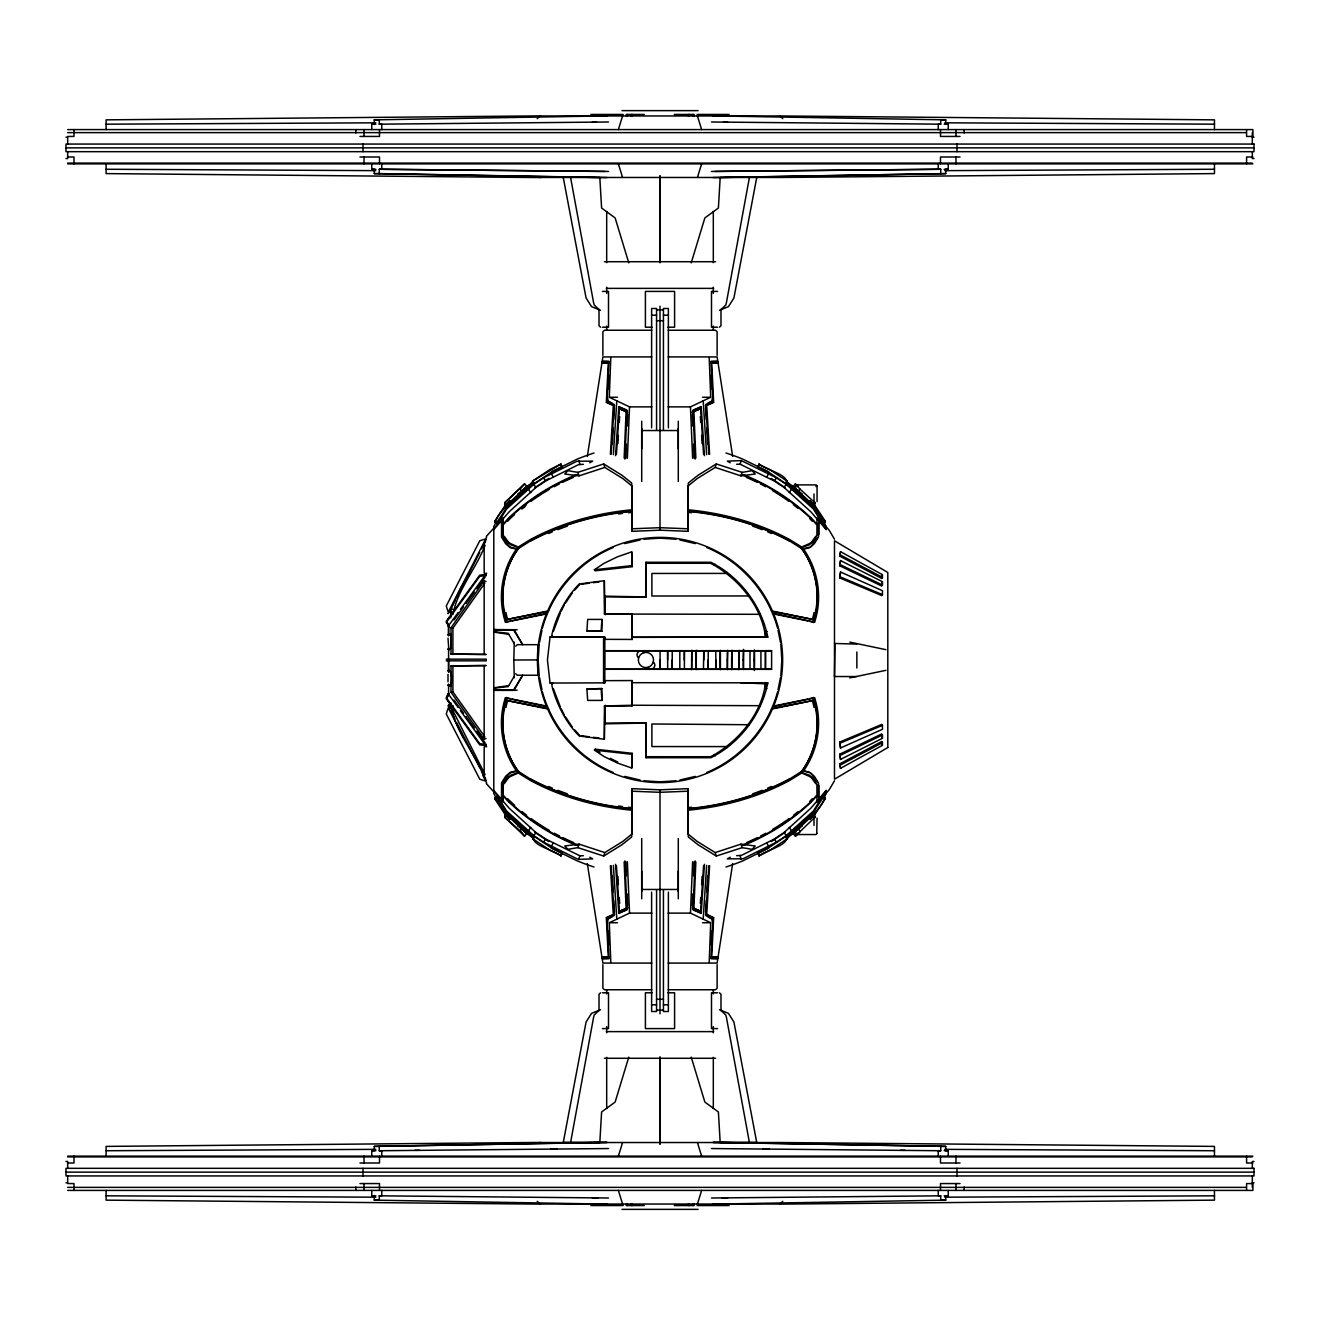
<?xml version="1.0" encoding="UTF-8"?>
<svg xmlns="http://www.w3.org/2000/svg" width="1320" height="1320" viewBox="0 0 1320 1320"><rect width="100%" height="100%" fill="white"/><g stroke="black" fill="none" stroke-linecap="round" stroke-linejoin="round"><path stroke-width="1.5" d="M448.569 671.434L448.585 660M448.008 638.203L448.833 649.836L450.747 648.533L450.747 633.93L448.503 635.184L448.585 625.696M451.028 665.874L486.024 665.544L451.028 665.874L450.994 679.074L451.028 692.274L484.159 739.134L486.024 738.457M486.024 581.542L484.159 580.866L451.028 627.726L450.994 640.926L451.028 654.126L486.024 654.456L451.028 654.126M461.901 585.882L451.028 608.47L451.028 614.361M484.159 665.626L484.159 739.134M484.159 580.866L484.159 654.373M767.728 650.743L604.379 650.727L604.379 669.273L771.606 669.306L771.606 650.694L768.223 650.678M605.269 723.096L646.156 723.079L604.808 723.822L605.269 705.243M605.269 614.757L604.808 596.178L646.156 596.92L605.269 596.904M632.164 753.308L631.736 768.025L617.314 762.993L604.065 756.558L594.445 750.123L595.155 749.199L632.164 753.308L631.736 768.025M632.164 788.7L631.669 837.012L622 844.701L603.702 856.053L577.83 847.638L567.781 849.337L564.779 845.971L579.051 844.14L604.808 852.572L622.743 841.467L632.164 833.861L632.164 788.7L660 789.805L687.836 788.7L688.331 837.012L697.999 844.701L716.298 856.053L742.17 847.638L752.218 849.337L755.221 845.971L740.949 844.14L715.192 852.572L697.257 841.467L687.836 833.861L687.836 788.7M631.884 614.014L632.164 639.441L631.884 614.014L604.428 614.031L604.329 580.717L579.232 583.985C565.092 598.488 555.538 617.314 551.364 637.065L604.808 637.147L604.808 682.852L550.06 683.051L547.437 660L550.06 636.949L604.808 637.147M553.377 682.852L551.397 682.918L552.651 688.957C557.848 706.365 566.346 723.03 579.249 735.999L604.345 739.266L604.444 705.969L631.884 705.969L632.313 687.291M646.008 596.178L646.008 562.27L710.952 562.27C739.843 576.939 761.475 605.352 767.794 637.147L632.313 637.312L632.313 632.709M767.563 684.024L765.452 682.72L767.794 682.852C761.475 714.648 739.86 743.061 710.952 757.73L646.008 757.73L646.156 723.079M646.156 596.92L646.008 562.27M660.066 660L660.066 669.356L660.066 650.644M667.656 669.356L667.656 650.644L667.606 660M672.16 660L672.226 669.356L672.226 650.644M679.816 669.356L679.816 650.644M684.387 669.356L684.387 650.644L684.321 660M687.836 531.3L688.331 482.988L697.999 475.299L716.298 463.947L742.17 472.362L752.218 470.662L755.221 474.029L740.949 475.86L715.192 467.428L697.257 478.533L687.836 486.139L687.836 531.3L660 530.194L632.164 531.3L631.669 482.988L622 475.299L603.702 463.947L577.83 472.362L567.781 470.662L564.779 474.029L579.051 475.86L604.808 467.428L622.743 478.533L632.164 486.139L632.164 531.3M715.77 660L715.952 669.339L715.77 650.727M765.452 636.158L765.369 631.802L766.623 631.29L765.369 631.802L766.507 637.279L765.452 636.158C761.31 606.424 739.893 580.519 714.466 565.356L715.209 564.366L714.582 565.422L710.506 563.277L646.156 563.293M631.686 551.859L632.164 566.692L595.155 570.801L594.363 569.778L603.999 563.343L617.265 556.908L631.686 551.859L632.164 566.692M484.159 542.454L484.159 572.913L486.024 573.688M708.064 660L708.147 669.339L708.262 650.661M703.774 660.066L703.774 650.661L703.461 669.273M517.159 629.755L494.422 629.541L494.307 632.148L508.81 634.342M714.466 754.66L715.192 755.634L714.466 754.66C739.876 739.481 761.327 713.576 765.452 683.842L740.702 682.704M514.272 643.698L508.2 633.286L494.307 631.768M513.958 629.541L522.687 644.704L513.579 629.904L494.373 629.904M514.288 642.196L513.793 660.016L538.181 659.901L539.203 644.094M608.272 362.967L609.659 363.115L601.937 362.967L608.272 362.967L606.342 402.27L614.542 405.9L606.342 402.27M651.882 406.873L629.541 406.873L609.312 397.27L610.83 356.911L602.877 356.911L587.334 456.406M668.118 913.126L690.459 913.126L710.688 922.73L709.17 963.089L717.123 963.089L732.666 863.593M609.18 375.391L608.536 389.367M710.82 944.608L711.463 930.633M604.444 682.935L604.808 680.559M624.145 457.974L626.092 411.889L619.427 408.721L616.423 454.245M624.904 459.096L626.951 410.635L618.766 406.741L615.582 455.647M625.795 458.205L626.373 444.18M627.132 426.162L627.643 414.15M627.363 458.221L629.541 406.873M690.459 913.126L692.637 861.778M692.356 905.85L692.868 893.838M693.627 875.82L694.204 861.795M695.095 860.904L693.049 909.364L701.233 913.258L704.418 864.352M703.577 865.755L700.573 911.278L693.908 908.111L695.855 862.026M610.401 454.294L613.272 405.702M611.177 454.278L614.196 404.432L607.101 400.983L608.933 361.399L602.184 361.383L608.702 361.548M612.265 444.246L613.189 427.878M613.652 419.71L614.41 407.814M613.371 454.641L616.803 400.834M617.925 443.536L618.387 435.319M701.613 884.68L702.075 876.464M706.629 865.359L703.197 919.166M706.348 900.289L705.589 912.186M706.81 892.122L707.735 875.754M708.823 865.722L705.804 915.568L712.899 919.017L711.067 958.601L717.816 958.617L711.298 958.452M709.599 865.705L706.728 914.298L713.658 917.73L711.727 957.033L710.341 956.884L718.063 957.033L714.136 956.884M599.841 1142.08L601.606 1111.968L615.136 1102.068L628.765 1057.139M720.159 177.919L718.393 208.032L704.863 217.932L691.235 262.861M586.921 630.812L587.664 619.41L601.904 619.41L601.904 631.257L586.921 630.812L601.904 631.257M607.678 402.484L607.926 398.739M601.161 630.812L601.904 619.41M712.074 921.261L712.321 917.516L705.457 914.1L706.728 914.298M780.796 675.906L781.852 660L780.796 644.094M451.028 705.639C455.02 731.428 475.068 753.176 484.159 777.546L484.159 747.087L486.024 746.311M619.261 422.466L619.69 416.658M700.309 903.342L700.738 897.534M509.883 818.763L505.263 814.72L494.983 799.178L495.049 797.61L496.353 796.768L506.517 812.163L532.505 835.213L551.413 847.852L561.924 853.034L560.951 855.954C556.429 851.136 528.479 844.486 534.286 836.401L532.851 839.091M810.117 501.237L814.737 505.279L825.016 520.822L824.951 522.39L823.647 523.231L813.483 507.837L787.495 484.786L768.587 472.147L758.076 466.966L759.049 464.046C763.57 468.864 791.521 475.513 785.713 483.598L787.149 480.909M603.273 363.165L603.52 361.597M716.48 958.403L716.727 956.835M570.603 1142.427L593.587 1017.341A10.939 10.939 0 0 1 594.346 1014.849L599.462 1010.014M749.397 177.573L726.412 302.659A10.939 10.939 0 0 1 725.654 305.151L720.538 309.986M756.723 177.573L733.92 297.974L728.458 306.62L719.515 310.315M517.852 825.462L526.828 833.613L524.617 836.137L505.23 817.856L505.296 813.516L526.828 833.613L533.511 838.101M539.55 642.328L541.959 630.168M505.23 817.856L505.296 813.516M552.437 635.976L552.206 637.147L550.06 636.949M778.041 689.832L780.45 677.671M786.489 481.899L793.171 486.387L814.704 506.484L814.77 502.144M765.452 683.842L765.452 688.314L766.656 688.578L765.369 688.198L766.507 682.72M506.501 697.57L505.379 697.884C497.343 722.287 501.715 750.42 516.714 771.26L517.688 770.467C502.854 749.743 498.481 721.792 506.501 697.57L510.279 698.676M547.288 708.394L506.534 700.441C498.877 724.185 503.728 751.162 518.265 771.342L531.102 779.476A211.712 149.622 0 0 0 632.362 809.111M772.712 611.606L813.466 619.558C821.122 595.815 816.271 568.837 801.735 548.658L788.881 540.54A211.712 149.638 0 0 0 687.637 510.889M813.483 622.429L814.621 622.116C822.657 597.712 818.284 569.58 803.286 548.74L802.296 549.549C817.13 570.256 821.502 598.207 813.483 622.429L809.704 621.324M505.956 707.388L507.656 700.128M812.328 619.888L814.028 612.612M495.049 522.39C501.435 504.603 524.997 494.323 532.851 480.909L549.962 469.474L560.951 464.046L561.924 466.966L551.413 472.147L532.505 484.786L506.517 507.837L496.353 523.231L495.049 522.39L494.983 520.822L505.263 505.279L509.883 501.237M787.149 839.091C795.003 825.677 818.565 815.397 824.951 797.61L823.647 796.768L813.483 812.163L787.495 835.213L768.587 847.852L758.076 853.034L759.049 855.954C763.57 851.136 791.521 844.486 785.713 836.401L786.588 837.705M618.37 129.591L622.578 115.962M697.422 177.474L701.63 163.862M618.37 1156.139L622.578 1142.526M697.422 1204.038L701.63 1190.409M715.192 467.428L716.298 463.947M603.702 856.053L604.808 852.572M542.306 628.468C551.991 592.399 578.869 561.742 613.371 547.437M553.344 631.422L560.406 612.843M653.284 661.963L652.954 662.904A7.607 7.607 0 0 1 643.5 667.194A7.607 7.607 0 0 1 638.599 658.036L638.913 657.096A7.607 7.607 0 0 1 648.384 652.806A7.607 7.607 0 0 1 653.284 661.963L653.351 662.161A3.795 3.795 0 0 1 653.73 667.87A3.795 3.795 0 0 1 648.021 667.491L647.922 667.342M777.694 691.531C768.009 727.601 741.13 758.257 706.629 772.563M579.909 855.822L545.622 839.009L535.92 832.524L509.223 808.269L493.861 790.433L506.534 810.926L533.808 835.676L543.51 842.16L576.939 858.759L578.688 859.403L579.909 855.822L583.407 855.707M736.593 464.293L740.091 464.178L741.312 460.597L776.49 477.84L786.192 484.324L813.466 509.074L826.138 529.567L826.204 526.515L823.713 521.681L825.016 520.822M577.83 847.638L579.051 844.14M740.949 475.86L742.17 472.362M448.503 705.424L448.866 708.345M810.117 818.763L814.737 814.72L825.016 799.178L823.713 798.319L826.204 793.485L826.138 790.433L813.466 810.926L786.192 835.676L776.49 842.16L743.061 858.759L727.337 858.858L730.224 857.224M452.909 614.493C457.462 589.792 476.058 568.706 485.1 545.292M496.353 796.768L496.303 798.138M823.647 523.231L823.696 521.862M561.198 611.209L564.366 604.791M560.951 855.954L561.924 853.034M758.076 466.966L759.049 464.046M448.585 611.49L486.667 537.19M450.186 610.038L454.806 601.029M456.654 597.432L479.77 552.437M481.635 548.839L485.331 541.645M532.851 480.909L560.951 464.046M759.049 855.954L769.989 850.245L787.034 838.843M448.008 613.652L448.866 612.084M517.588 494.488L526.828 486.387L505.296 506.484L505.23 502.144L524.617 483.862L526.828 486.387L533.511 481.899M505.296 506.484L505.23 502.144M814.126 814.572L814.704 813.516L814.77 817.856M494.373 690.013L513.579 690.013L522.687 675.196L513.958 690.376L494.422 690.376L494.307 687.753L508.81 685.575M448.008 613.173L450.747 611.358L450.747 617.793M448.008 619.608L448.866 618.09M740.091 464.178L766.623 477.246L768.52 474.012M551.48 845.988L553.377 842.754M817.327 537.867L810.892 546.612M506.484 622.413C498.465 598.191 502.837 570.24 517.688 549.533L516.714 548.74C501.715 569.58 497.343 597.712 505.379 622.116L510.262 621.308M818.449 797.181L818.449 782.991L814.39 776.341L810.777 773.124L802.296 770.451C817.13 749.727 821.502 721.792 813.483 697.57L809.704 698.676M803.286 771.26C818.284 750.42 822.657 722.287 814.621 697.884L813.483 697.57M856.466 676.549L834.487 676.516L834.982 644.061M504.223 783.667L510.279 775.351L519.238 772.117M815.776 536.332L809.704 544.665L800.745 547.882M452.909 654.505L452.909 628.106L484.853 583.159M840.543 551.694L839.817 556.149L881.694 578.424L882.436 577.335L882.436 574.695L840.543 551.694L839.817 556.149M565.372 603.289L572.402 592.779M533.412 837.705L531.63 836.517L532.505 835.213M533.808 835.676L535.92 832.524M766.623 477.246L774.378 480.991L776.49 477.84M543.51 842.16L545.622 839.009M826.138 529.567L810.777 511.731L784.08 487.476L786.192 484.324M787.495 484.786L788.37 483.483L786.588 482.295M583.407 464.293L578.408 464.706L545.622 480.991L535.92 487.476L509.223 511.731L493.861 529.567L506.534 509.074L533.808 484.324L543.51 477.84L576.939 461.241L592.663 461.142L589.776 462.776M604.444 705.969L632.478 705.243M528.66 830.478L530.772 827.376M789.228 492.624L791.34 489.522M826.138 790.433L810.777 808.269L784.08 832.524L774.378 839.009L741.592 855.294L736.593 855.707M840.543 560.587L839.817 565.834L881.694 586.03L882.436 585.007L882.436 581.707L840.543 560.587L839.817 565.834M881.694 582.714L882.436 581.707M449.773 624.046L458.106 612.562M460.482 609.279L486.667 573.16M454.031 619.971L463.584 606.837M465.96 603.537L474.326 592.053M476.702 588.769L485.067 577.269M727.254 572.434L726.511 573.408L651.882 573.457L651.882 596.013L748.242 595.947M531.63 836.517L526.911 832.178L527.851 830.94M792.148 489.06L793.089 487.822L788.37 483.483M840.543 572.022L839.817 577.945L881.694 595.551L882.436 594.627L882.436 590.7L840.543 572.022L839.817 577.945M507.21 503.893L509.883 500.808M520.591 488.483L524.617 483.862L504.636 503.201M798.055 833.052L795.382 836.137L793.171 833.613L786.489 838.101M810.117 819.192L812.79 816.106M574.794 590.04L579.711 584.446M802.147 494.538L793.171 486.387L795.382 483.862L798.369 486.684M797.791 491.601L800.002 489.093L795.382 483.862M520.591 831.517L524.617 836.137L519.997 830.907L522.208 828.399M823.911 795.795L829.174 789.805L834.487 780.796M802.411 825.511L793.171 833.613L814.704 813.516M815.364 816.799L795.382 836.137L799.854 831.913M486.271 536.464L493.861 528.066M507.82 521.153L510.262 518.512A211.926 200.673 0 0 1 514.519 514.602M809.704 801.454L812.146 798.814M537.223 118.684L539.929 115.962L780.07 115.962L1214.466 119.856L1214.466 129.591M815.925 486.585L817.063 485.43L817.063 501.6M817.063 833.382L815.925 834.537L795.745 834.537M537.223 1201.315L539.929 1204.038L780.07 1204.038L782.777 1201.315M515.724 646.189L517.242 644.671L538.181 644.671L538.181 675.23L517.242 675.23L515.724 673.712M632.313 682.688L767.794 682.852M719.449 327.212L720.984 325.677L720.984 309.309M600.551 992.788L599.016 994.323L599.016 1010.691M604.345 739.266L604.808 705.688M517.852 494.538L526.828 486.387M793.171 833.613L802.147 825.462M448.866 634.144L448.008 634.837L448.833 635.547M448.008 649.226L450.747 648.533M534.864 487.707L548.79 478.401M771.21 841.599L785.136 832.293M494.983 799.178L496.287 798.319L493.795 793.485L493.795 526.515L496.287 521.681L494.983 520.822M586.921 689.007L601.904 688.578L601.904 700.409L587.664 700.409L586.921 689.007L601.904 688.578M840.543 768.306L882.436 745.305L882.436 742.665L881.694 741.576L839.817 763.851L840.543 768.306L839.817 763.851M711.298 361.548L717.816 361.383L711.067 361.399L712.899 400.983L705.804 404.432L708.823 454.278M713.658 402.27L705.457 405.9L713.658 402.27L711.727 362.967L718.063 362.967L710.341 363.115L711.727 362.967M606.342 917.73L614.542 914.1L606.342 917.73L608.272 957.033L609.659 956.884L601.937 957.033L605.863 956.884M608.702 958.452L602.184 958.617L608.933 958.601L607.101 919.017L614.196 915.568L611.177 865.722M840.543 764.957L882.436 742.665M710.671 401.659L712.899 400.983M609.328 918.341L607.101 919.017M449.262 708.163L447.909 708.873L446.259 713.988L479.77 779.212L484.902 780.846L486.255 780.153M714.582 754.644L710.506 756.723L646.156 756.707M708.262 402.847L709.632 402.154M610.368 917.845L611.737 917.153M840.543 759.412L882.436 738.292L882.436 734.992L881.694 733.969L839.817 754.165L840.543 759.412L839.817 754.165M451.028 711.529L452.909 710.589L452.909 705.507M551.397 471.834L576.873 459.278A216.579 216.579 0 0 1 594.016 453.007M768.603 848.166L743.127 860.722A216.579 216.579 0 0 1 725.983 866.993M840.543 755.188L882.436 734.992M450.747 702.718L450.747 708.213L448.866 707.916L448.503 704.913L448.585 708.51L463.452 737.517M668.118 406.873L690.459 406.873L710.688 397.27L709.17 356.911L717.123 356.911L732.666 456.406M693.049 410.108L701.233 406.741L704.418 455.647M701.233 406.741L693.049 410.635L695.095 459.096M700.573 408.721L692.274 412.153L700.573 408.721L703.577 454.245M619.427 911.278L627.726 907.846L619.427 911.278L616.423 865.755M615.582 864.352L618.766 913.258L626.951 909.364L624.904 860.904M626.951 909.893L618.766 913.258M587.334 863.593L602.877 963.089L610.83 963.089L609.312 922.73L629.541 913.126L651.882 913.126M840.543 747.978L882.436 729.3L882.436 725.373L881.694 724.449L839.817 742.054L840.543 747.978L839.817 742.054M840.543 742.978L882.436 725.373M760.32 614.312L604.428 614.031M624.69 543.592L640.117 539.979M695.31 776.408L679.882 780.021M604.379 669.273L771.606 669.306M632.164 705.688L632.164 680.559L631.884 705.969M600.485 1009.684L591.541 1013.38L586.08 1022.026L563.277 1142.427L607.068 1142.427L374.253 1146.403L374.253 1150.743L371.745 1150.743L371.745 1156.139M632.362 510.856A211.761 149.655 0 0 0 531.086 540.507L518.265 548.658C503.728 568.837 498.877 595.815 506.534 619.558L548.691 610.813M505.379 622.116L547.503 613.222M814.621 697.884L772.497 706.778M687.637 809.111A211.712 149.622 0 0 0 788.881 779.46L801.735 771.342C816.271 751.162 821.122 724.185 813.466 700.441L771.309 709.186M506.534 619.558L547.272 611.589M813.466 700.441L772.712 708.394M802.296 549.549L809.704 547.684M517.688 770.467L510.279 772.315L502.672 782.149L502.672 799.837L501.55 800.811L501.55 782.991L505.609 776.341L509.223 773.124L516.714 771.26M803.286 548.74L810.777 546.876L814.39 543.659L818.449 537.009L818.449 522.819M512.16 620.879L546.397 613.948M807.807 699.105L773.569 706.035M450.747 685.987L448.833 684.453L448.008 685.162L448.866 685.856C452.678 689.089 452.678 669.322 448.866 671.649L448.008 670.956L448.833 670.164M849.849 677.886L885.885 670.329M451.028 692.274L452.909 691.894L484.853 736.84M604.808 682.852L603.57 683.083L603.57 636.916M448.833 684.75L448.008 685.361L448.866 685.954M594.363 569.778L631.686 565.636M494.422 690.376L495.858 690.162M750.007 650.727L750.007 669.273M760.93 650.727L760.93 669.273M765.468 650.678L765.468 669.322L765.468 650.678L771.061 650.743M581.641 584.199L589.363 583.192M593.224 582.681L599.016 581.938M494.307 688.132L508.2 686.614L514.272 676.203M771.606 650.694L604.379 650.727M550.06 683.051L552.206 682.852L552.437 684.024M513.958 690.376L517.159 690.162M644.094 539.203L660 538.147L675.906 539.203M675.906 780.796L660 781.852L644.094 780.796M631.917 528.792L660 527.687L688.083 528.792M688.083 791.208L660 792.313L631.917 791.208M741.312 460.597L727.337 461.142L730.224 462.776M578.688 859.403L592.663 858.858L589.776 857.224M371.745 129.591L371.745 124.179L374.253 124.179L374.253 119.856L607.068 115.88M712.932 177.573L945.747 173.596L945.747 169.257L948.255 169.257L948.255 163.862M719.994 177.573L945.747 173.596M374.253 1146.403L600.006 1142.427M948.255 1190.409L948.255 1195.821L945.747 1195.821L945.747 1200.144L712.932 1204.12L719.994 1204.12M371.745 124.179L375.87 124.146M592.35 122.017L596.475 121.968M374.253 119.856L379.269 119.856L379.269 124.179L608.536 122.001M711.463 171.451L940.731 169.257L940.731 173.596M714.994 171.451L940.731 169.257M944.13 169.306L948.255 169.257M371.745 1150.743L375.87 1150.693M415.041 1150.314L419.397 1150.297M550.737 1149.01L557.304 1148.911M379.269 1146.403L379.269 1150.743L608.536 1148.549M711.463 1197.999L940.731 1195.821L940.731 1200.144L945.747 1200.144M722.057 1197.999L727.65 1197.982M944.13 1195.854L948.255 1195.821M540.507 115.88L106.111 119.856L106.111 129.591M540.507 1142.427L106.111 1146.403L106.111 1156.139M780.07 1204.12L1214.466 1200.144L1214.466 1190.409M106.111 124.179L375.804 122.809M944.774 170.643L1214.466 169.257M106.111 1150.743L375.804 1149.357M944.774 1197.19L1214.466 1195.821M767.728 669.256L771.061 669.256M621.967 110.632L698.115 110.632M623.188 114.444L590.914 114.444L590.914 115.962M644.209 114.444L626.29 114.444L626.29 115.962M674.305 114.444L694.171 114.444L694.171 115.962M697.092 114.444L729.086 114.444L729.086 115.962M948.255 129.591L948.255 124.179L945.747 124.179L945.747 119.856L940.731 119.856L940.731 124.179L938.239 124.179L938.239 129.591M379.269 124.179L381.76 124.179L381.76 129.591M67.683 129.591L1252.895 129.591L1252.895 136.438L1246.591 136.438L1246.591 129.591M67.683 132.627L1246.146 132.627M67.683 136.438L73.986 136.438L73.986 129.591M359.947 136.438L379.5 136.438L379.5 129.591M960.053 136.438L940.5 136.438L940.5 129.591M66 137.197L67.683 137.197L67.683 144.061M1252.317 137.197L1254 137.197M66 147.873L1254 147.873M67.683 156.998L73.986 156.998L73.986 163.862M359.947 156.998L379.5 156.998L379.5 163.862M960.053 156.998L940.5 156.998L940.5 163.862M1252.895 156.998L1246.591 156.998L1246.591 163.862M66 158.532L67.683 158.532L67.683 151.668M1254 158.532L1252.317 158.532L1252.317 151.668M67.683 163.102L1252.317 163.102M67.683 163.862L1252.895 163.862M371.745 163.862L371.745 169.257L374.253 169.257L374.253 173.596L600.006 177.573M607.068 177.573L379.269 173.596L379.269 169.257L608.536 171.451M374.253 173.596L379.269 173.596M539.929 177.474L780.07 177.474L1214.466 173.596L1214.466 163.862M604.428 261.723L715.572 261.723M606.309 288.37L713.691 288.37M602.464 291.423L608.504 291.423L608.504 327.212L602.464 327.212M717.535 291.423L711.496 291.423L711.496 327.212L717.535 327.212M656.568 309.887L663.432 309.887M651.618 315.183L656.568 315.183M663.432 315.183L668.382 315.183M656.568 320.71L663.432 320.71M652.113 327.212L645.414 327.212L645.414 291.423L674.586 291.423L674.586 327.212L667.887 327.212M651.783 330.248L604.428 330.248L602.877 331.782L602.877 355.377M668.217 330.248L715.572 330.248L717.123 331.782L717.123 355.377M611.869 356.911L651.783 356.911M668.217 356.911L708.13 356.911M609.312 397.27L617.43 397.27M702.57 397.27L710.688 397.27M641.718 428.422L641.718 448.833M678.282 428.422L678.282 448.833M641.718 430.534L678.282 430.534M767.794 637.147L632.313 637.312M604.428 637.065L604.527 639.342L632.164 639.441M834.487 643.483L856.861 644.061M446.259 659.159L486.255 659.159L486.255 660.841L446.259 660.841M604.527 680.658L632.164 680.559M632.313 705.243L760.32 705.688M641.718 871.167L641.718 891.577M678.282 871.167L678.282 891.577M641.718 889.466L678.282 889.466M609.312 922.73L617.43 922.73M702.57 922.73L710.688 922.73M611.869 963.089L651.783 963.089M668.217 963.089L708.13 963.089M651.783 989.752L604.428 989.752L602.877 988.218L602.877 964.623M668.217 989.752L715.572 989.752L717.123 988.218L717.123 964.623M602.464 992.788L608.504 992.788L608.504 1028.577L602.464 1028.577M652.113 992.788L645.414 992.788L645.414 1028.577L674.586 1028.577L674.586 992.788L667.887 992.788M717.535 992.788L711.496 992.788L711.496 1028.577L717.535 1028.577M656.568 999.289L663.432 999.289M651.618 1004.817L656.568 1004.817M663.432 1004.817L668.382 1004.817M656.568 1010.114L663.432 1010.114M606.309 1031.63L713.691 1031.63M604.428 1058.277L715.572 1058.277M539.929 1142.526L780.07 1142.526L1214.466 1146.403L1214.466 1156.139M719.515 1009.684L728.458 1013.38L733.92 1022.026L756.723 1142.427L712.932 1142.427L945.747 1146.403L945.747 1150.743L948.255 1150.743L948.255 1156.139M379.269 1150.743L381.76 1150.743L381.76 1156.139M940.731 1146.403L940.731 1150.743L938.239 1150.743L938.239 1156.139M67.683 1156.139L1252.895 1156.139M67.683 1156.897L1252.317 1156.897M66 1161.468L67.683 1161.468L67.683 1168.332M1254 1161.468L1252.317 1161.468L1252.317 1168.332M67.683 1163.003L73.986 1163.003L73.986 1156.139M359.947 1163.003L379.5 1163.003L379.5 1156.139M960.053 1163.003L940.5 1163.003L940.5 1156.139M1252.895 1163.003L1246.591 1163.003L1246.591 1156.139M66 1172.127L1254 1172.127M66 1182.803L67.683 1182.803L67.683 1175.938M1252.317 1182.803L1254 1182.803M67.683 1183.561L73.986 1183.561L73.986 1190.409M359.947 1183.561L379.5 1183.561L379.5 1190.409M960.053 1183.561L940.5 1183.561L940.5 1190.409M67.683 1187.373L1246.146 1187.373M67.683 1190.409L1252.895 1190.409L1252.895 1183.561L1246.591 1183.561L1246.591 1190.409M371.745 1190.409L371.745 1195.821L374.253 1195.821L374.253 1200.144L607.068 1204.12L600.006 1204.12M374.253 1200.144L379.269 1200.144L379.269 1195.821L381.76 1195.821L381.76 1190.409M940.731 1195.821L938.239 1195.821L938.239 1190.409M623.188 1205.556L590.914 1205.556L590.914 1204.038M644.209 1205.556L626.29 1205.556L626.29 1204.038M674.305 1205.556L694.171 1205.556L694.171 1204.038M697.092 1205.556L729.086 1205.556L729.086 1204.038M621.967 1209.368L698.115 1209.368M591.244 637.114L578.408 637.147M944.774 122.809L1214.466 124.179M106.111 169.257L375.804 170.643M944.774 1149.357L1214.466 1150.743M106.111 1195.821L375.804 1197.19M723.525 121.968L727.65 122.017M944.13 124.146L948.255 124.179M711.463 122.001L940.731 124.179M371.745 169.257L375.87 169.306M379.269 169.257L605.005 171.451M540.507 177.573L106.111 173.596L106.111 163.862M762.696 1148.911L769.263 1149.01M900.603 1150.297L904.959 1150.314M944.13 1150.693L948.255 1150.743M711.463 1148.549L940.731 1150.743M379.269 1195.821L608.536 1197.999M371.745 1195.821L375.87 1195.854M592.35 1197.982L597.943 1197.999M540.507 1204.12L106.111 1200.144L106.111 1190.409M712.932 115.88L945.747 119.856M719.994 1142.427L945.747 1146.403M631.736 754.264L594.445 750.123M765.452 682.72L766.623 682.852M581.641 735.801L589.363 736.808M593.224 737.319L599.016 738.061M494.422 629.541L495.858 629.755M607.101 400.983L609.328 401.659M712.321 917.516L713.658 917.73M712.899 919.017L710.671 918.341M618.766 406.741L626.951 410.108M619.427 408.721L627.726 412.153L626.092 411.889M693.908 908.111L692.274 907.846L700.573 911.278M701.233 913.258L693.049 909.893M771.309 610.813L813.466 619.558M772.497 613.222L814.621 622.116M773.569 613.948L807.823 620.895M546.414 706.052L512.177 699.105M547.503 706.778L505.379 697.884M548.691 709.186L506.534 700.441M450.747 633.93L448.503 635.184M679.882 539.979L695.31 543.592M640.117 780.021L624.69 776.408M451.028 627.726L452.909 628.106M849.849 642.114L885.885 649.671M448.833 649.754L448.008 649.044M516.714 548.74L509.223 546.876L505.609 543.659L501.55 537.009L501.55 519.189L502.656 520.146L502.656 537.851L510.262 547.668L517.688 549.533M802.296 770.451L809.704 772.315M600.485 310.315L591.541 306.62L586.08 297.974L563.277 177.573M519.222 547.866L510.262 544.648L504.207 536.316M800.745 772.117L809.704 775.335L815.76 783.667M447.909 626.043L449.262 626.538L449.262 625.35L446.259 621.225L479.77 575.124L486.255 574.447L486.255 575.635L479.77 576.295L446.259 622.413L449.262 626.538M599.462 309.986L594.363 305.151A10.939 10.939 0 0 1 593.587 302.659L570.603 177.573M720.538 1010.014L725.637 1014.849A10.939 10.939 0 0 1 726.412 1017.341L749.397 1142.427M765.369 688.198L766.623 688.71M787.034 481.156L769.989 469.755L759.297 464.491M532.966 838.843L550.011 850.245L560.703 855.508M840.543 577.021L882.436 594.627M840.543 564.812L882.436 585.007M768.603 471.834L743.127 459.278A216.579 216.579 0 0 0 725.983 453.007M706.629 547.437C741.13 561.742 768.009 592.399 777.694 628.468M610.351 758.373L617.743 762.019M613.371 772.563C578.869 758.257 551.991 727.601 542.306 691.531M551.397 848.166L576.873 860.722A216.579 216.579 0 0 0 594.016 866.993M451.028 608.47L452.909 609.411M610.368 402.154L611.737 402.847M708.262 917.153L709.632 917.845M486.255 539.847L484.902 539.154L479.77 540.788L446.259 606.012L447.909 611.127L449.262 611.837M840.543 555.043L882.436 577.335M749.265 724.73L651.882 723.987L651.882 746.559L726.511 746.592L727.254 747.582M771.21 478.401L785.136 487.707M774.378 480.991L784.08 487.476M638.632 657.904L638.534 657.838A3.795 3.795 0 0 1 638.154 652.13A3.795 3.795 0 0 1 643.863 652.509L643.962 652.658M595.155 749.199L599.973 752.416M534.864 832.293L548.79 841.599M448.866 671.352L448.503 670.23L450.747 671.781M793.171 486.387L802.411 494.488M517.588 825.511L526.828 833.613M793.089 487.822L814.704 506.83L824.951 522.39M526.911 832.178L505.296 813.169L495.049 797.61M800.002 489.093L815.364 503.201M519.997 830.907L504.636 816.799M810.892 773.388L817.311 782.133M604.329 580.717L604.808 614.312M600.551 327.212L599.016 325.677L599.016 309.309M719.449 992.788L720.984 994.323L720.984 1010.691M780.07 115.962L782.777 118.684M817.063 486.04L815.925 484.885L795.745 484.885L795.745 489.423M816.766 833.679L817.063 818.087M810.777 517.522L816.948 524.172L816.948 517.49M810.777 518.265L816.964 524.914L816.898 535.474L812.707 542.124L801.735 547.024L789.805 539.632A213.229 150.777 0 0 0 687.836 509.767M809.704 518.545L812.146 521.169M507.837 798.831L510.279 801.471M509.223 801.735L503.035 795.085L503.101 784.525L507.292 777.876L518.265 772.976L530.194 780.367A213.229 150.777 0 0 0 632.164 810.232M509.223 802.477L503.052 795.828L503.052 802.51M486.271 783.535L493.861 791.934M519.997 489.093L522.208 491.601M797.791 828.399L800.002 830.907M823.911 524.205L829.174 530.194L834.487 539.203M574.794 729.96L579.711 735.553M810.117 500.808L812.79 503.893M507.21 816.106L509.883 819.192M792.148 830.94L793.089 832.178M526.911 487.822L527.851 489.06M454.031 700.029L463.584 713.179M465.96 716.463L474.326 727.947M476.702 731.231L485.067 742.731M449.773 695.953L458.106 707.438M460.482 710.721L486.667 746.839M881.694 737.286L882.436 738.292M789.228 827.376L791.34 830.478M528.66 489.522L530.772 492.624M787.495 835.213L788.37 836.517M784.08 832.524L786.192 835.676M543.51 477.84L545.622 480.991M774.378 839.009L776.49 842.16M533.412 482.295L534.286 483.598L532.966 481.156M533.808 484.324L535.92 487.476M531.63 483.483L532.505 484.786M565.372 716.711L572.402 727.221M551.48 474.012L553.377 477.246M766.623 842.754L768.52 845.988M814.126 505.428L814.704 506.484M448.008 700.854L448.866 702.421M448.833 704.748L450.747 708.213M485.1 774.708L452.909 710.589M450.186 709.962L454.806 718.971M456.654 722.568L479.77 767.563M481.635 771.16L485.331 778.355M482.955 775.566L486.667 782.809M823.647 796.768L823.696 798.138M758.076 853.034L759.297 855.508M560.703 464.491L561.924 466.966M496.353 523.231L496.303 521.862M560.406 707.157L553.344 688.578M561.198 708.79L564.366 715.209M824.951 797.61L825.016 799.178M740.949 844.14L742.17 847.638M577.83 472.362L579.051 475.86M740.091 855.822L741.312 859.403M578.688 460.597L579.909 464.178M603.702 463.947L604.808 467.428M715.192 852.572L716.298 856.053M697.422 115.962L701.63 129.591M618.37 163.862L622.578 177.474M697.422 1142.526L701.63 1156.139M618.37 1190.409L622.578 1204.038M628.765 262.861L615.136 217.932L601.606 208.032L599.841 177.919M691.235 1057.139L704.863 1102.068L718.393 1111.968L720.159 1142.08M812.328 700.111L814.028 707.388M505.939 612.595L507.639 619.872M778.041 630.168L780.45 642.328M539.55 677.671L541.959 689.832M716.48 361.597L716.727 363.165M603.273 956.835L603.52 958.403M706.728 405.702L709.599 454.294M703.197 400.834L706.629 454.641M700.309 416.658L700.738 422.466M619.261 897.534L619.69 903.342M616.803 919.166L613.371 865.359M613.272 914.298L610.401 865.705M705.589 407.814L706.348 419.71M614.41 912.186L613.652 900.289M711.463 389.367L710.82 375.391M712.074 398.739L712.321 402.484M601.161 689.007L601.904 700.409M607.678 917.516L607.926 921.261M608.536 930.633L609.18 944.608M538.147 660L539.203 675.906M706.81 427.878L707.735 444.246M701.613 435.319L702.075 443.536M617.925 876.464L618.387 884.68M612.265 875.754L613.189 892.122M693.908 411.889L695.855 457.974M692.356 414.15L692.868 426.162M693.627 444.18L694.204 458.205M690.459 406.873L692.637 458.221M627.363 861.778L629.541 913.126M625.795 861.795L626.373 875.82M627.132 893.838L627.643 905.85M624.145 862.026L626.092 908.111M513.793 659.885L514.288 677.721M1252.317 132.627L1252.317 144.061M1252.317 1175.938L1252.317 1187.373M964.144 129.591L964.144 133.023M964.144 1186.977L964.144 1190.409M957 144.061L957 151.668M957 1168.332L957 1175.938M955.96 129.591L955.96 136.438M955.96 156.998L955.96 163.862M955.96 1156.139L955.96 1163.003M955.96 1183.561L955.96 1190.409M938.239 163.862L938.239 169.257M881.694 575.801L881.694 578.424M881.694 741.576L881.694 744.199M856.861 652.014L856.861 667.986M818.895 517.621L818.895 534.683M818.895 785.317L818.895 802.379M816.948 802.51L816.948 795.828L810.777 802.477A213.395 202.075 0 0 1 743.44 845.41M814.011 493.96L814.011 504.784M814.011 814.638L814.011 825.462M795.745 829.999L795.745 833.316M713.311 211.464L713.311 262.663M713.311 287.232L713.311 293.387M713.311 326.139L713.311 330.231M713.311 989.769L713.311 993.861M713.311 1026.613L713.311 1032.768M713.311 1057.336L713.311 1108.536M693.148 114.444L693.148 115.962M693.148 1204.038L693.148 1205.556M689.353 114.444L689.353 115.962M689.353 1204.038L689.353 1205.556M688.331 114.444L688.331 115.962M688.331 1204.038L688.331 1205.556M678.282 421.212L678.282 481.454M678.282 838.546L678.282 898.788M668.382 427.829L668.382 308.484L663.432 308.484L663.432 429.874M668.382 892.172L668.382 1011.516L663.432 1011.516L663.432 890.125M660 306.19L660 429.874M660 430.534L660 530.194M660 789.805L660 889.466M660 890.125L660 1013.809M656.568 429.874L656.568 308.484L651.618 308.484L651.618 427.829M656.568 890.125L656.568 1011.516L651.618 1011.516L651.618 892.172M646.008 723.822L646.008 757.73M641.718 421.212L641.718 481.454M641.718 838.546L641.718 898.788M632.148 114.444L632.148 115.962M632.148 1204.038L632.148 1205.556M631.125 114.444L631.125 115.962M631.125 1204.038L631.125 1205.556M627.313 114.444L627.313 115.962M627.313 1204.038L627.313 1205.556M606.688 211.464L606.688 262.663M606.688 287.232L606.688 293.387M606.688 326.139L606.688 330.231M606.688 989.769L606.688 993.861M606.688 1026.613L606.688 1032.768M606.688 1057.336L606.688 1108.536M503.052 517.49L503.052 524.172L509.223 517.522A213.395 202.075 0 0 1 576.559 474.589M485.512 540.639L485.512 541.662M485.512 778.338L485.512 779.361M452.909 665.494L452.909 691.894M448.585 625.086L448.585 635.811M448.585 647.905L448.585 672.094M448.585 684.189L448.585 694.914M448.008 674.338L448.008 681.796M381.76 163.862L381.76 169.257M364.039 129.591L364.039 136.438M364.039 156.998L364.039 163.862M364.039 1156.139L364.039 1163.003M364.039 1183.561L364.039 1190.409M363 144.061L363 151.668M363 1168.332L363 1175.938M355.855 129.591L355.855 133.023M355.855 1186.977L355.855 1190.409M578.408 474.589A213.395 202.075 0 0 0 509.223 518.248L503.035 524.914L503.101 535.474L507.292 542.124L518.265 547.024L530.194 539.632A213.229 150.777 0 0 1 632.164 509.767M741.411 474.589A213.395 202.075 0 0 1 810.595 518.248M530.194 541.249A213.229 150.777 0 0 1 632.164 511.385M687.836 511.385A213.229 150.777 0 0 1 789.805 541.249M687.836 810.232A213.229 150.777 0 0 0 789.805 780.367L801.735 772.976L812.707 777.876L816.898 784.525L816.964 795.085L810.777 801.735A213.395 202.075 0 0 1 741.592 845.41M789.805 778.75A213.229 150.777 0 0 1 687.836 808.615M632.164 808.615A213.229 150.777 0 0 1 530.194 778.75M578.589 845.41A213.395 202.075 0 0 1 509.404 801.751M576.757 845.41A213.395 202.075 0 0 1 509.404 802.477M771.342 786.522A211.712 149.77 0 0 1 767.695 788.073M762.152 790.317A211.712 149.77 0 0 1 752.68 793.782M691.548 807.23A211.712 149.77 0 0 1 687.637 807.625M632.362 807.625A211.712 149.77 0 0 1 628.452 807.23M622.594 806.536A211.712 149.77 0 0 1 618.701 806.025M567.319 793.782A211.712 149.77 0 0 1 557.848 790.317M552.304 788.073A211.712 149.77 0 0 1 548.658 786.522M798.105 811.635A211.876 200.64 0 0 1 793.534 815.232M788.881 818.713A211.876 200.64 0 0 1 772.629 829.389M765.864 833.25A211.876 200.64 0 0 1 760.683 835.972M757.185 837.721A211.876 200.64 0 0 1 746.46 842.606M573.721 842.606A211.876 200.64 0 0 1 563.013 837.721M559.515 835.972A211.876 200.64 0 0 1 554.334 833.25M549.236 830.379A211.876 200.64 0 0 1 531.3 818.713M526.647 815.232A211.876 200.64 0 0 1 522.093 811.635M514.734 805.365A211.876 200.64 0 0 1 510.477 801.454M521.879 508.332A211.926 200.673 0 0 1 526.433 504.735M531.086 501.254A211.926 200.673 0 0 1 549.021 489.588M554.119 486.717A211.926 200.673 0 0 1 559.301 483.994M562.798 482.245A211.926 200.673 0 0 1 573.523 477.361M746.295 477.361A211.926 200.673 0 0 1 757.004 482.245M760.518 483.994A211.926 200.673 0 0 1 765.683 486.717M772.464 490.578A211.926 200.673 0 0 1 788.716 501.254M793.369 504.735A211.926 200.673 0 0 1 797.94 508.332M521.879 509.058A211.926 200.673 0 0 1 524.898 506.649M548.641 533.462A211.761 149.804 0 0 1 552.288 531.894M557.832 529.666A211.761 149.804 0 0 1 567.303 526.185M618.684 513.942A211.761 149.804 0 0 1 622.578 513.431M628.452 512.737A211.761 149.804 0 0 1 632.362 512.358M687.637 512.358A211.761 149.804 0 0 1 691.548 512.737M752.697 526.185A211.761 149.804 0 0 1 762.168 529.666M767.712 531.894A211.761 149.804 0 0 1 771.358 533.462M743.242 474.589A213.395 202.075 0 0 1 810.595 517.522M660.033 175.972L660 262.861L659.967 175.972M660 1057.139L659.967 1144.027L660 1057.139M720.093 660C720.505 693.511 720.505 626.488 720.093 660M743.177 660.016C743.622 693.677 743.903 624.08 743.177 660M754.099 660.016C754.66 695.871 754.726 625.069 754.099 660M691.63 660C691.597 693.577 692.027 626.422 691.63 660M696.118 660C696.102 693.577 696.531 626.422 696.118 660M727.303 660C727.303 693.511 727.963 626.488 727.303 660M731.626 660.016C731.643 693.495 732.286 626.488 731.626 660M738.837 660.016C738.853 693.495 739.497 626.488 738.837 660M447.909 693.957L446.259 697.587L479.77 743.704L486.255 744.364L486.255 745.553L479.77 744.876L446.259 698.775L449.262 694.65L449.262 693.462L447.909 693.957M887.799 747.516L834.487 779.212L834.487 540.788L887.799 572.484L887.799 747.516M766.656 631.422L765.369 631.802L766.656 631.422M1254 144.061L66 144.061L66 151.668L1254 151.668L1254 144.061M1254 1168.332L66 1168.332L66 1175.938L1254 1175.938L1254 1168.332M598.719 766.178A122.611 122.611 0 0 0 782.644 660A122.611 122.611 0 0 0 598.719 553.822A122.611 122.611 0 0 0 598.719 766.178"/></g></svg>
